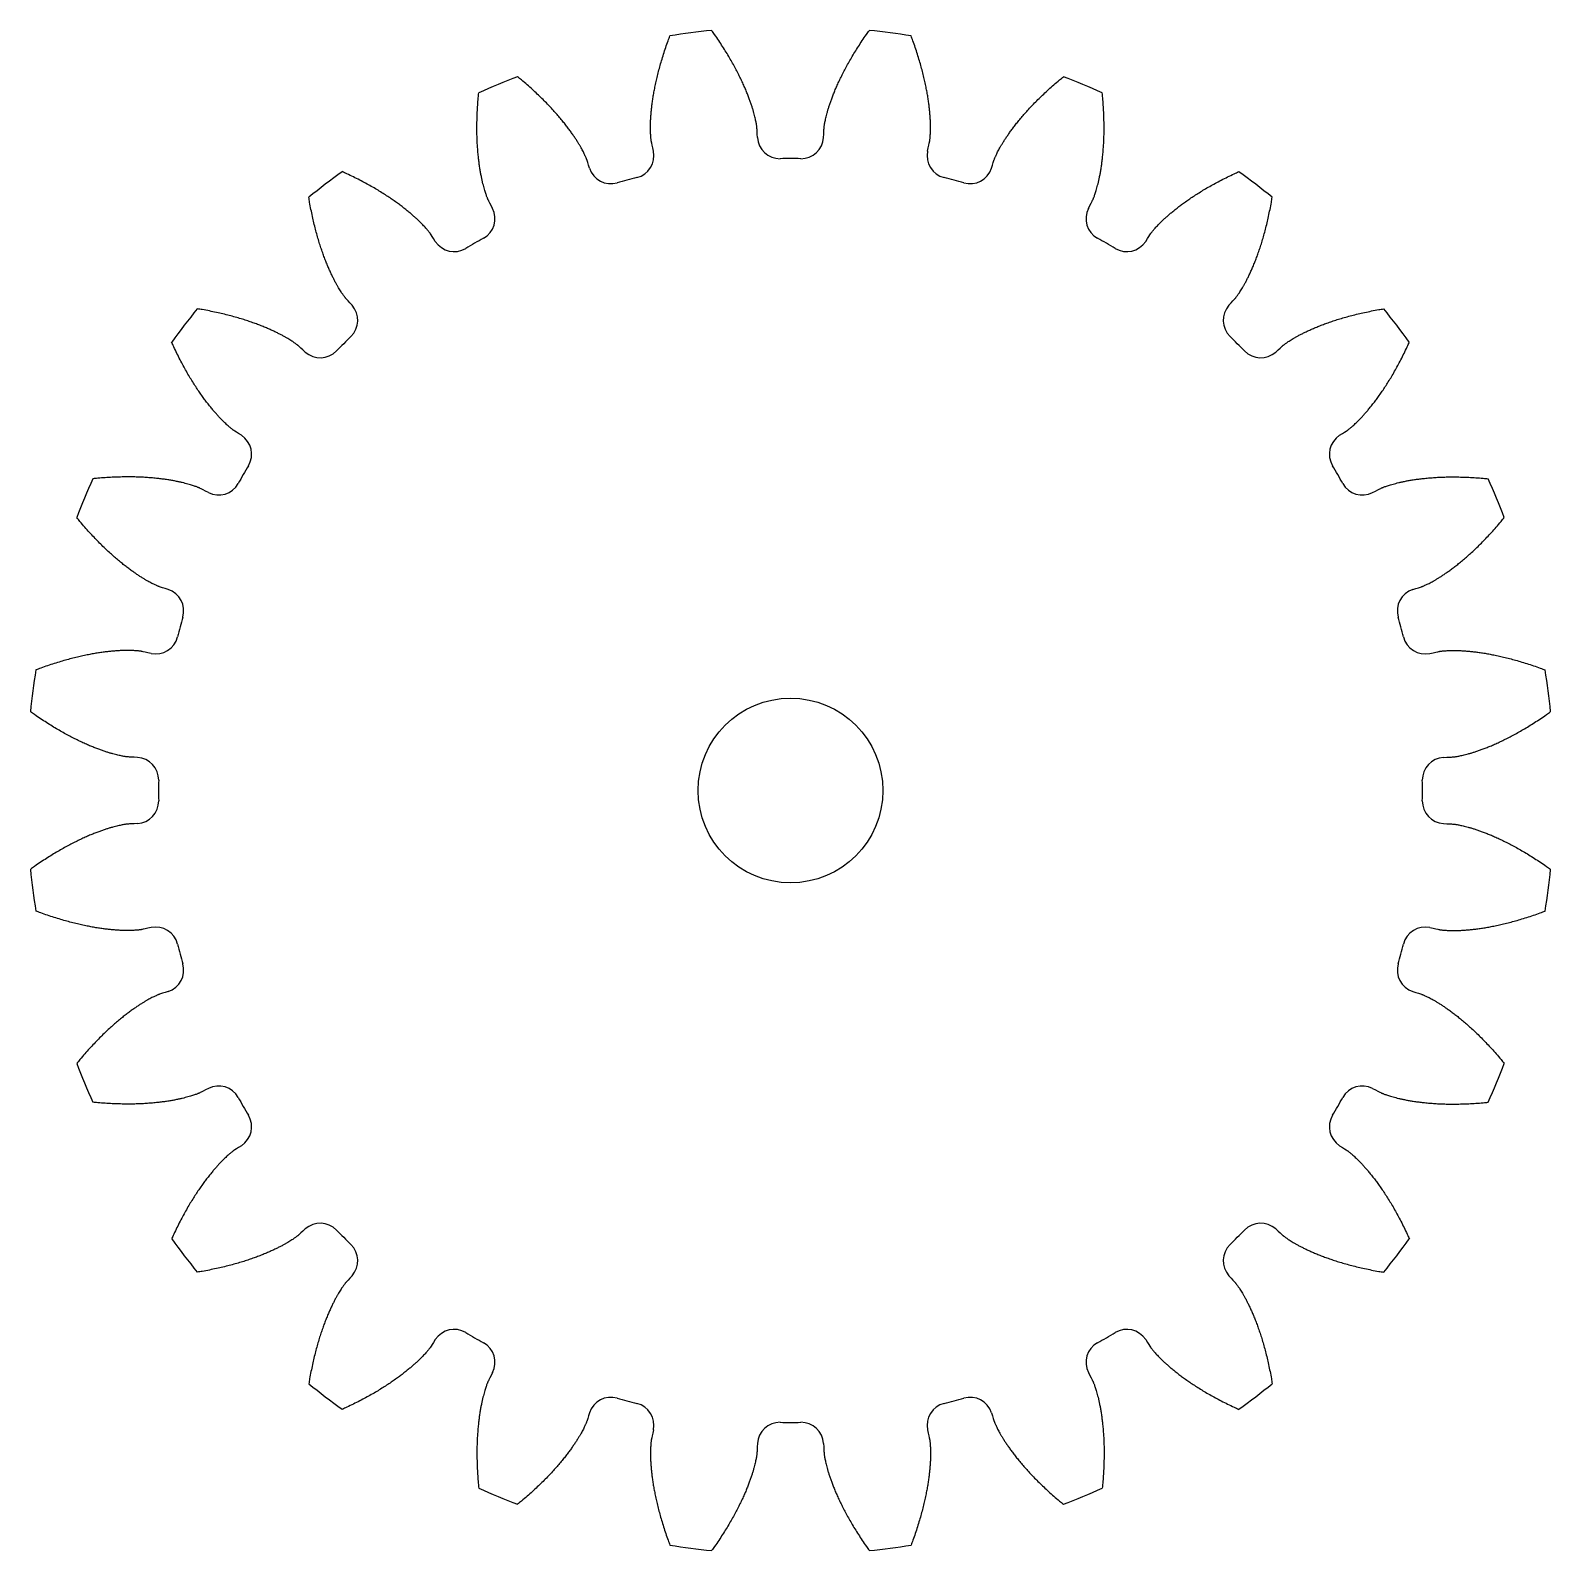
# Model space of a CAD drawing. Extents: x 37.7 to 62.3, y -12.3 to 12.3.
import ezdxf

# ---------------------------------------------------------------- set-up
doc = ezdxf.new("R2010")
doc.units = 0
doc.header["$MEASUREMENT"] = 0
doc.layers.add('VISIBLE', color=7, linetype='CONTINUOUS')

msp = doc.modelspace()

# ---------------------------------------------------------------- linework, layer by layer
at = {"layer": 'VISIBLE'}
msp.add_circle((50, 0), 1.5, dxfattribs=at)
for centre, radius, start, end in [((50, 0), 12.414, 95.9238, 99.0762), ((50, 0), 12.414, 80.9238, 84.0762), ((50, 0), 12.414, 110.9238, 114.0762), ((50, 0), 12.414, 65.9238, 69.0762), ((47.416, 10.311), 0.365, 284.0709, 12.1063), ((49.828, 10.629), 0.365, 182.8937, 270.9291), ((50.172, 10.629), 0.365, 269.0709, 357.1063), ((52.584, 10.311), 0.365, 167.8937, 255.9291), ((50, 0), 10.265, 89.0709, 90.9291), ((50, 0), 12.414, 125.9238, 129.0762), ((47.083, 10.222), 0.365, 197.8937, 285.9291), ((50, 0), 10.265, 104.0709, 105.9291), ((50, 0), 10.265, 74.0709, 75.9291), ((52.917, 10.222), 0.365, 254.0709, 342.1063), ((50, 0), 12.414, 50.9238, 54.0762), ((44.835, 9.291), 0.365, 299.0709, 27.1063), ((55.165, 9.291), 0.365, 152.8937, 240.9291), ((44.536, 9.119), 0.365, 212.8937, 300.9291), ((50, 0), 10.265, 119.0709, 120.9291), ((50, 0), 10.265, 59.0709, 60.9291), ((55.464, 9.119), 0.365, 239.0709, 327.1063), ((50, 0), 12.414, 140.9238, 144.0762), ((42.606, 7.638), 0.365, 314.0709, 42.1063), ((57.394, 7.638), 0.365, 137.8937, 225.9291), ((50, 0), 12.414, 35.9238, 39.0762), ((50, 0), 10.265, 134.0709, 135.9291), ((50, 0), 10.265, 44.0709, 45.9291), ((42.362, 7.394), 0.365, 227.8937, 315.9291), ((57.638, 7.394), 0.365, 224.0709, 312.1063), ((40.881, 5.464), 0.365, 329.0709, 57.1063), ((59.119, 5.464), 0.365, 122.8937, 210.9291), ((50, 0), 10.265, 149.0709, 150.9291), ((50, 0), 10.265, 29.0709, 30.9291), ((50, 0), 12.414, 155.9238, 159.0762), ((40.709, 5.165), 0.365, 242.8937, 330.9291), ((59.291, 5.165), 0.365, 209.0709, 297.1063), ((50, 0), 12.414, 20.9238, 24.0762), ((39.778, 2.917), 0.365, 344.0709, 72.1063), ((60.222, 2.917), 0.365, 107.8937, 195.9291), ((50, 0), 10.265, 164.0709, 165.9291), ((50, 0), 10.265, 14.0709, 15.9291), ((39.689, 2.584), 0.365, 257.8937, 345.9291), ((60.311, 2.584), 0.365, 194.0709, 282.1063), ((50, 0), 12.414, 170.9238, 174.0762), ((50, 0), 12.414, 5.9238, 9.0762), ((39.371, 0.172), 0.365, 359.0709, 87.1063), ((60.629, 0.172), 0.365, 92.8937, 180.9291), ((50, 0), 10.265, 179.0709, 180.9291), ((50, 0), 10.265, 359.0709, 0.9291), ((39.371, -0.172), 0.365, 272.8937, 0.9291), ((60.629, -0.172), 0.365, 179.0709, 267.1063), ((50, 0), 12.414, 185.9238, 189.0762), ((50, 0), 12.414, 350.9238, 354.0762), ((39.689, -2.584), 0.365, 14.0709, 102.1063), ((60.311, -2.584), 0.365, 77.8937, 165.9291), ((50, 0), 10.265, 194.0709, 195.9291), ((50, 0), 10.265, 344.0709, 345.9291), ((39.778, -2.917), 0.365, 287.8937, 15.9291), ((60.222, -2.917), 0.365, 164.0709, 252.1063), ((50, 0), 12.414, 200.9238, 204.0762), ((50, 0), 12.414, 335.9238, 339.0762), ((40.709, -5.165), 0.365, 29.0709, 117.1063), ((59.291, -5.165), 0.365, 62.8937, 150.9291), ((50, 0), 10.265, 209.0709, 210.9291), ((50, 0), 10.265, 329.0709, 330.9291), ((40.881, -5.464), 0.365, 302.8937, 30.9291), ((59.119, -5.464), 0.365, 149.0709, 237.1063), ((42.362, -7.394), 0.365, 44.0709, 132.1063), ((50, 0), 10.265, 224.0709, 225.9291), ((50, 0), 10.265, 314.0709, 315.9291), ((57.638, -7.394), 0.365, 47.8937, 135.9291), ((50, 0), 12.414, 215.9238, 219.0762), ((42.606, -7.638), 0.365, 317.8937, 45.9291), ((57.394, -7.638), 0.365, 134.0709, 222.1063), ((50, 0), 12.414, 320.9238, 324.0762), ((44.536, -9.119), 0.365, 59.0709, 147.1063), ((50, 0), 10.265, 239.0709, 240.9291), ((50, 0), 10.265, 299.0709, 300.9291), ((55.464, -9.119), 0.365, 32.8937, 120.9291), ((44.835, -9.291), 0.365, 332.8937, 60.9291), ((55.165, -9.291), 0.365, 119.0709, 207.1063), ((50, 0), 12.414, 230.9238, 234.0762), ((47.083, -10.222), 0.365, 74.0709, 162.1063), ((50, 0), 10.265, 254.0709, 255.9291), ((50, 0), 10.265, 284.0709, 285.9291), ((52.917, -10.222), 0.365, 17.8937, 105.9291), ((50, 0), 12.414, 305.9238, 309.0762), ((47.416, -10.311), 0.365, 347.8937, 75.9291), ((52.584, -10.311), 0.365, 104.0709, 192.1063), ((49.828, -10.629), 0.365, 89.0709, 177.1063), ((50, 0), 10.265, 269.0709, 270.9291), ((50.172, -10.629), 0.365, 2.8937, 90.9291), ((50, 0), 12.414, 245.9238, 249.0762), ((50, 0), 12.414, 290.9238, 294.0762), ((50, 0), 12.414, 260.9238, 264.0762), ((50, 0), 12.414, 275.9238, 279.0762)]:
    msp.add_arc(centre, radius, start, end, dxfattribs=at)
for points in [[(47.772, 10.388), (47.756, 10.463), (47.742, 10.531), (47.741, 10.536), (47.739, 10.549), (47.737, 10.563), (47.734, 10.582), (47.732, 10.606), (47.73, 10.634), (47.728, 10.666), (47.726, 10.703), (47.725, 10.744), (47.725, 10.789), (47.726, 10.838), (47.728, 10.892), (47.732, 10.95), (47.736, 11.012), (47.743, 11.079), (47.751, 11.149), (47.762, 11.224), (47.775, 11.303), (47.789, 11.385), (47.807, 11.472), (47.827, 11.562), (47.85, 11.657), (47.876, 11.754), (47.905, 11.856), (47.937, 11.961), (47.973, 12.069), (48.008, 12.169), (48.032, 12.233), (48.042, 12.259)], [(49.463, 10.61), (49.46, 10.688), (49.456, 10.756), (49.455, 10.762), (49.454, 10.774), (49.452, 10.789), (49.45, 10.808), (49.446, 10.832), (49.441, 10.859), (49.434, 10.891), (49.426, 10.926), (49.417, 10.966), (49.405, 11.01), (49.391, 11.058), (49.375, 11.109), (49.357, 11.164), (49.336, 11.223), (49.313, 11.285), (49.286, 11.351), (49.257, 11.421), (49.224, 11.494), (49.188, 11.57), (49.149, 11.649), (49.106, 11.731), (49.06, 11.816), (49.01, 11.904), (48.955, 11.994), (48.897, 12.087), (48.834, 12.183), (48.775, 12.27), (48.735, 12.325), (48.719, 12.348)], [(50.537, 10.61), (50.54, 10.688), (50.544, 10.756), (50.545, 10.762), (50.546, 10.774), (50.548, 10.789), (50.55, 10.808), (50.554, 10.832), (50.559, 10.859), (50.566, 10.891), (50.574, 10.926), (50.583, 10.966), (50.595, 11.01), (50.609, 11.058), (50.625, 11.109), (50.643, 11.164), (50.664, 11.223), (50.687, 11.285), (50.714, 11.351), (50.743, 11.421), (50.776, 11.494), (50.812, 11.57), (50.851, 11.649), (50.894, 11.731), (50.94, 11.816), (50.99, 11.904), (51.045, 11.994), (51.103, 12.087), (51.166, 12.183), (51.225, 12.27), (51.265, 12.325), (51.281, 12.348)], [(52.228, 10.388), (52.244, 10.463), (52.258, 10.531), (52.259, 10.536), (52.261, 10.549), (52.263, 10.563), (52.266, 10.582), (52.268, 10.606), (52.27, 10.634), (52.272, 10.666), (52.274, 10.703), (52.275, 10.744), (52.275, 10.789), (52.274, 10.838), (52.272, 10.892), (52.268, 10.95), (52.264, 11.012), (52.257, 11.079), (52.249, 11.149), (52.238, 11.224), (52.225, 11.303), (52.211, 11.385), (52.193, 11.472), (52.173, 11.562), (52.15, 11.657), (52.124, 11.754), (52.095, 11.856), (52.063, 11.961), (52.027, 12.069), (51.992, 12.169), (51.968, 12.233), (51.958, 12.259)], [(46.736, 10.11), (46.712, 10.184), (46.691, 10.249), (46.688, 10.255), (46.684, 10.266), (46.679, 10.279), (46.671, 10.297), (46.661, 10.319), (46.649, 10.344), (46.635, 10.373), (46.618, 10.406), (46.598, 10.442), (46.576, 10.481), (46.55, 10.523), (46.521, 10.569), (46.489, 10.617), (46.454, 10.669), (46.415, 10.723), (46.373, 10.78), (46.326, 10.839), (46.276, 10.901), (46.222, 10.965), (46.163, 11.032), (46.101, 11.1), (46.034, 11.17), (45.962, 11.242), (45.887, 11.315), (45.806, 11.39), (45.721, 11.466), (45.641, 11.535), (45.588, 11.578), (45.567, 11.595)], [(53.264, 10.11), (53.288, 10.184), (53.309, 10.249), (53.312, 10.255), (53.316, 10.266), (53.321, 10.279), (53.329, 10.297), (53.339, 10.319), (53.351, 10.344), (53.365, 10.373), (53.382, 10.406), (53.402, 10.442), (53.424, 10.481), (53.45, 10.523), (53.479, 10.569), (53.511, 10.617), (53.546, 10.669), (53.585, 10.723), (53.627, 10.78), (53.674, 10.839), (53.724, 10.901), (53.778, 10.965), (53.837, 11.032), (53.899, 11.1), (53.966, 11.17), (54.038, 11.242), (54.113, 11.315), (54.194, 11.39), (54.279, 11.466), (54.359, 11.535), (54.412, 11.578), (54.433, 11.595)], [(45.159, 9.457), (45.124, 9.526), (45.093, 9.587), (45.091, 9.593), (45.085, 9.604), (45.08, 9.617), (45.072, 9.635), (45.064, 9.657), (45.055, 9.684), (45.044, 9.714), (45.034, 9.749), (45.022, 9.789), (45.01, 9.832), (44.998, 9.88), (44.986, 9.933), (44.975, 9.99), (44.963, 10.051), (44.953, 10.117), (44.942, 10.188), (44.933, 10.262), (44.925, 10.342), (44.918, 10.425), (44.912, 10.513), (44.908, 10.606), (44.906, 10.703), (44.906, 10.804), (44.908, 10.91), (44.912, 11.019), (44.918, 11.133), (44.926, 11.239), (44.933, 11.306), (44.936, 11.334)], [(54.841, 9.457), (54.876, 9.526), (54.907, 9.587), (54.909, 9.593), (54.915, 9.604), (54.92, 9.617), (54.928, 9.635), (54.936, 9.657), (54.945, 9.684), (54.956, 9.714), (54.966, 9.749), (54.978, 9.789), (54.99, 9.832), (55.002, 9.88), (55.014, 9.933), (55.025, 9.99), (55.037, 10.051), (55.047, 10.117), (55.058, 10.188), (55.067, 10.262), (55.075, 10.342), (55.082, 10.425), (55.088, 10.513), (55.092, 10.606), (55.094, 10.703), (55.094, 10.804), (55.092, 10.91), (55.088, 11.019), (55.082, 11.133), (55.074, 11.239), (55.067, 11.306), (55.064, 11.334)], [(44.23, 8.921), (44.188, 8.986), (44.151, 9.043), (44.147, 9.048), (44.14, 9.058), (44.131, 9.07), (44.119, 9.085), (44.104, 9.103), (44.086, 9.125), (44.065, 9.149), (44.04, 9.176), (44.012, 9.205), (43.98, 9.237), (43.944, 9.272), (43.905, 9.308), (43.861, 9.347), (43.814, 9.387), (43.762, 9.43), (43.706, 9.474), (43.646, 9.519), (43.581, 9.566), (43.512, 9.614), (43.439, 9.663), (43.361, 9.712), (43.278, 9.763), (43.19, 9.814), (43.098, 9.865), (43.001, 9.916), (42.899, 9.968), (42.804, 10.013), (42.742, 10.041), (42.717, 10.053)], [(55.77, 8.921), (55.812, 8.986), (55.849, 9.043), (55.853, 9.048), (55.86, 9.058), (55.869, 9.07), (55.881, 9.085), (55.896, 9.103), (55.914, 9.125), (55.935, 9.149), (55.96, 9.176), (55.988, 9.205), (56.02, 9.237), (56.056, 9.272), (56.095, 9.308), (56.139, 9.347), (56.186, 9.387), (56.238, 9.43), (56.294, 9.474), (56.354, 9.519), (56.419, 9.566), (56.488, 9.614), (56.561, 9.663), (56.639, 9.712), (56.722, 9.763), (56.81, 9.814), (56.902, 9.865), (56.999, 9.916), (57.101, 9.968), (57.196, 10.013), (57.258, 10.041), (57.283, 10.053)], [(42.877, 7.882), (42.825, 7.939), (42.779, 7.991), (42.775, 7.995), (42.767, 8.005), (42.758, 8.016), (42.747, 8.032), (42.733, 8.051), (42.717, 8.074), (42.699, 8.101), (42.679, 8.132), (42.658, 8.167), (42.636, 8.206), (42.612, 8.249), (42.586, 8.297), (42.56, 8.349), (42.534, 8.405), (42.506, 8.466), (42.478, 8.531), (42.45, 8.601), (42.421, 8.676), (42.393, 8.755), (42.365, 8.838), (42.337, 8.927), (42.31, 9.02), (42.283, 9.118), (42.258, 9.22), (42.233, 9.327), (42.21, 9.439), (42.19, 9.542), (42.179, 9.61), (42.175, 9.637)], [(57.123, 7.882), (57.175, 7.939), (57.221, 7.991), (57.225, 7.995), (57.233, 8.005), (57.242, 8.016), (57.253, 8.032), (57.267, 8.051), (57.283, 8.074), (57.301, 8.101), (57.321, 8.132), (57.342, 8.167), (57.364, 8.206), (57.388, 8.249), (57.414, 8.297), (57.44, 8.349), (57.466, 8.405), (57.494, 8.466), (57.522, 8.531), (57.55, 8.601), (57.579, 8.676), (57.607, 8.755), (57.635, 8.838), (57.663, 8.927), (57.69, 9.02), (57.717, 9.118), (57.742, 9.22), (57.767, 9.327), (57.79, 9.439), (57.81, 9.542), (57.821, 9.61), (57.825, 9.637)], [(42.118, 7.123), (42.061, 7.175), (42.009, 7.221), (42.005, 7.225), (41.995, 7.233), (41.984, 7.242), (41.968, 7.253), (41.949, 7.267), (41.926, 7.283), (41.899, 7.301), (41.868, 7.321), (41.833, 7.342), (41.794, 7.364), (41.751, 7.388), (41.703, 7.414), (41.651, 7.44), (41.595, 7.466), (41.534, 7.494), (41.469, 7.522), (41.399, 7.55), (41.324, 7.579), (41.245, 7.607), (41.162, 7.635), (41.073, 7.663), (40.98, 7.69), (40.882, 7.717), (40.78, 7.742), (40.673, 7.767), (40.561, 7.79), (40.458, 7.81), (40.39, 7.821), (40.363, 7.825)], [(57.882, 7.123), (57.939, 7.175), (57.991, 7.221), (57.995, 7.225), (58.005, 7.233), (58.016, 7.242), (58.032, 7.253), (58.051, 7.267), (58.074, 7.283), (58.101, 7.301), (58.132, 7.321), (58.167, 7.342), (58.206, 7.364), (58.249, 7.388), (58.297, 7.414), (58.349, 7.44), (58.405, 7.466), (58.466, 7.494), (58.531, 7.522), (58.601, 7.55), (58.676, 7.579), (58.755, 7.607), (58.838, 7.635), (58.927, 7.663), (59.02, 7.69), (59.118, 7.717), (59.22, 7.742), (59.327, 7.767), (59.439, 7.79), (59.542, 7.81), (59.61, 7.821), (59.637, 7.825)], [(41.079, 5.77), (41.014, 5.812), (40.957, 5.849), (40.952, 5.853), (40.942, 5.86), (40.93, 5.869), (40.915, 5.881), (40.897, 5.896), (40.875, 5.914), (40.851, 5.935), (40.824, 5.96), (40.795, 5.988), (40.763, 6.02), (40.728, 6.056), (40.692, 6.095), (40.653, 6.139), (40.613, 6.186), (40.57, 6.238), (40.526, 6.294), (40.481, 6.354), (40.434, 6.419), (40.386, 6.488), (40.337, 6.561), (40.288, 6.639), (40.237, 6.722), (40.186, 6.81), (40.135, 6.902), (40.084, 6.999), (40.032, 7.101), (39.987, 7.196), (39.959, 7.258), (39.947, 7.283)], [(58.921, 5.77), (58.986, 5.812), (59.043, 5.849), (59.048, 5.853), (59.058, 5.86), (59.07, 5.869), (59.085, 5.881), (59.103, 5.896), (59.125, 5.914), (59.149, 5.935), (59.176, 5.96), (59.205, 5.988), (59.237, 6.02), (59.272, 6.056), (59.308, 6.095), (59.347, 6.139), (59.387, 6.186), (59.43, 6.238), (59.474, 6.294), (59.519, 6.354), (59.566, 6.419), (59.614, 6.488), (59.663, 6.561), (59.712, 6.639), (59.763, 6.722), (59.814, 6.81), (59.865, 6.902), (59.916, 6.999), (59.968, 7.101), (60.013, 7.196), (60.041, 7.258), (60.053, 7.283)], [(40.543, 4.841), (40.474, 4.876), (40.413, 4.907), (40.407, 4.909), (40.396, 4.915), (40.383, 4.92), (40.365, 4.928), (40.343, 4.936), (40.316, 4.945), (40.286, 4.956), (40.251, 4.966), (40.211, 4.978), (40.168, 4.99), (40.12, 5.002), (40.067, 5.014), (40.01, 5.025), (39.949, 5.037), (39.883, 5.047), (39.812, 5.058), (39.738, 5.067), (39.658, 5.075), (39.575, 5.082), (39.487, 5.088), (39.394, 5.092), (39.297, 5.094), (39.196, 5.094), (39.09, 5.092), (38.981, 5.088), (38.867, 5.082), (38.761, 5.074), (38.694, 5.067), (38.666, 5.064)], [(59.457, 4.841), (59.526, 4.876), (59.587, 4.907), (59.593, 4.909), (59.604, 4.915), (59.617, 4.92), (59.635, 4.928), (59.657, 4.936), (59.684, 4.945), (59.714, 4.956), (59.749, 4.966), (59.789, 4.978), (59.832, 4.99), (59.88, 5.002), (59.933, 5.014), (59.99, 5.025), (60.051, 5.037), (60.117, 5.047), (60.188, 5.058), (60.262, 5.067), (60.342, 5.075), (60.425, 5.082), (60.513, 5.088), (60.606, 5.092), (60.703, 5.094), (60.804, 5.094), (60.91, 5.092), (61.019, 5.088), (61.133, 5.082), (61.239, 5.074), (61.306, 5.067), (61.334, 5.064)], [(39.89, 3.264), (39.816, 3.288), (39.751, 3.309), (39.745, 3.312), (39.734, 3.316), (39.721, 3.321), (39.703, 3.329), (39.681, 3.339), (39.656, 3.351), (39.627, 3.365), (39.594, 3.382), (39.558, 3.402), (39.519, 3.424), (39.477, 3.45), (39.431, 3.479), (39.383, 3.511), (39.331, 3.546), (39.277, 3.585), (39.22, 3.627), (39.161, 3.674), (39.099, 3.724), (39.035, 3.778), (38.968, 3.837), (38.9, 3.899), (38.83, 3.966), (38.758, 4.038), (38.685, 4.113), (38.61, 4.194), (38.534, 4.279), (38.465, 4.359), (38.422, 4.412), (38.405, 4.433)], [(60.11, 3.264), (60.184, 3.288), (60.249, 3.309), (60.255, 3.312), (60.266, 3.316), (60.279, 3.321), (60.297, 3.329), (60.319, 3.339), (60.344, 3.351), (60.373, 3.365), (60.406, 3.382), (60.442, 3.402), (60.481, 3.424), (60.523, 3.45), (60.569, 3.479), (60.617, 3.511), (60.669, 3.546), (60.723, 3.585), (60.78, 3.627), (60.839, 3.674), (60.901, 3.724), (60.965, 3.778), (61.032, 3.837), (61.1, 3.899), (61.17, 3.966), (61.242, 4.038), (61.315, 4.113), (61.39, 4.194), (61.466, 4.279), (61.535, 4.359), (61.578, 4.412), (61.595, 4.433)], [(39.612, 2.228), (39.537, 2.244), (39.469, 2.258), (39.464, 2.259), (39.451, 2.261), (39.437, 2.263), (39.418, 2.266), (39.394, 2.268), (39.366, 2.27), (39.334, 2.272), (39.297, 2.274), (39.256, 2.275), (39.211, 2.275), (39.162, 2.274), (39.108, 2.272), (39.05, 2.268), (38.988, 2.264), (38.921, 2.257), (38.851, 2.249), (38.776, 2.238), (38.697, 2.225), (38.615, 2.211), (38.528, 2.193), (38.438, 2.173), (38.343, 2.15), (38.246, 2.124), (38.144, 2.095), (38.039, 2.063), (37.931, 2.027), (37.831, 1.992), (37.767, 1.968), (37.741, 1.958)], [(60.388, 2.228), (60.463, 2.244), (60.531, 2.258), (60.536, 2.259), (60.549, 2.261), (60.563, 2.263), (60.582, 2.266), (60.606, 2.268), (60.634, 2.27), (60.666, 2.272), (60.703, 2.274), (60.744, 2.275), (60.789, 2.275), (60.838, 2.274), (60.892, 2.272), (60.95, 2.268), (61.012, 2.264), (61.079, 2.257), (61.149, 2.249), (61.224, 2.238), (61.303, 2.225), (61.385, 2.211), (61.472, 2.193), (61.562, 2.173), (61.657, 2.15), (61.754, 2.124), (61.856, 2.095), (61.961, 2.063), (62.069, 2.027), (62.169, 1.992), (62.233, 1.968), (62.259, 1.958)], [(39.39, 0.537), (39.312, 0.54), (39.244, 0.544), (39.238, 0.545), (39.226, 0.546), (39.211, 0.548), (39.192, 0.55), (39.168, 0.554), (39.141, 0.559), (39.109, 0.566), (39.074, 0.574), (39.034, 0.583), (38.99, 0.595), (38.942, 0.609), (38.891, 0.625), (38.836, 0.643), (38.777, 0.664), (38.715, 0.687), (38.649, 0.714), (38.579, 0.743), (38.506, 0.776), (38.43, 0.812), (38.351, 0.851), (38.269, 0.894), (38.184, 0.94), (38.096, 0.99), (38.006, 1.045), (37.913, 1.103), (37.817, 1.166), (37.73, 1.225), (37.675, 1.265), (37.652, 1.281)], [(60.61, 0.537), (60.688, 0.54), (60.756, 0.544), (60.762, 0.545), (60.774, 0.546), (60.789, 0.548), (60.808, 0.55), (60.832, 0.554), (60.859, 0.559), (60.891, 0.566), (60.926, 0.574), (60.966, 0.583), (61.01, 0.595), (61.058, 0.609), (61.109, 0.625), (61.164, 0.643), (61.223, 0.664), (61.285, 0.687), (61.351, 0.714), (61.421, 0.743), (61.494, 0.776), (61.57, 0.812), (61.649, 0.851), (61.731, 0.894), (61.816, 0.94), (61.904, 0.99), (61.994, 1.045), (62.087, 1.103), (62.183, 1.166), (62.27, 1.225), (62.325, 1.265), (62.348, 1.281)], [(39.39, -0.537), (39.312, -0.54), (39.244, -0.544), (39.238, -0.545), (39.226, -0.546), (39.211, -0.548), (39.192, -0.55), (39.168, -0.554), (39.141, -0.559), (39.109, -0.566), (39.074, -0.574), (39.034, -0.583), (38.99, -0.595), (38.942, -0.609), (38.891, -0.625), (38.836, -0.643), (38.777, -0.664), (38.715, -0.687), (38.649, -0.714), (38.579, -0.743), (38.506, -0.776), (38.43, -0.812), (38.351, -0.851), (38.269, -0.894), (38.184, -0.94), (38.096, -0.99), (38.006, -1.045), (37.913, -1.103), (37.817, -1.166), (37.73, -1.225), (37.675, -1.265), (37.652, -1.281)], [(60.61, -0.537), (60.688, -0.54), (60.756, -0.544), (60.762, -0.545), (60.774, -0.546), (60.789, -0.548), (60.808, -0.55), (60.832, -0.554), (60.859, -0.559), (60.891, -0.566), (60.926, -0.574), (60.966, -0.583), (61.01, -0.595), (61.058, -0.609), (61.109, -0.625), (61.164, -0.643), (61.223, -0.664), (61.285, -0.687), (61.351, -0.714), (61.421, -0.743), (61.494, -0.776), (61.57, -0.812), (61.649, -0.851), (61.731, -0.894), (61.816, -0.94), (61.904, -0.99), (61.994, -1.045), (62.087, -1.103), (62.183, -1.166), (62.27, -1.225), (62.325, -1.265), (62.348, -1.281)], [(39.612, -2.228), (39.537, -2.244), (39.469, -2.258), (39.464, -2.259), (39.451, -2.261), (39.437, -2.263), (39.418, -2.266), (39.394, -2.268), (39.366, -2.27), (39.334, -2.272), (39.297, -2.274), (39.256, -2.275), (39.211, -2.275), (39.162, -2.274), (39.108, -2.272), (39.05, -2.268), (38.988, -2.264), (38.921, -2.257), (38.851, -2.249), (38.776, -2.238), (38.697, -2.225), (38.615, -2.211), (38.528, -2.193), (38.438, -2.173), (38.343, -2.15), (38.246, -2.124), (38.144, -2.095), (38.039, -2.063), (37.931, -2.027), (37.831, -1.992), (37.767, -1.968), (37.741, -1.958)], [(60.388, -2.228), (60.463, -2.244), (60.531, -2.258), (60.536, -2.259), (60.549, -2.261), (60.563, -2.263), (60.582, -2.266), (60.606, -2.268), (60.634, -2.27), (60.666, -2.272), (60.703, -2.274), (60.744, -2.275), (60.789, -2.275), (60.838, -2.274), (60.892, -2.272), (60.95, -2.268), (61.012, -2.264), (61.079, -2.257), (61.149, -2.249), (61.224, -2.238), (61.303, -2.225), (61.385, -2.211), (61.472, -2.193), (61.562, -2.173), (61.657, -2.15), (61.754, -2.124), (61.856, -2.095), (61.961, -2.063), (62.069, -2.027), (62.169, -1.992), (62.233, -1.968), (62.259, -1.958)], [(39.89, -3.264), (39.816, -3.288), (39.751, -3.309), (39.745, -3.312), (39.734, -3.316), (39.721, -3.321), (39.703, -3.329), (39.681, -3.339), (39.656, -3.351), (39.627, -3.365), (39.594, -3.382), (39.558, -3.402), (39.519, -3.424), (39.477, -3.45), (39.431, -3.479), (39.383, -3.511), (39.331, -3.546), (39.277, -3.585), (39.22, -3.627), (39.161, -3.674), (39.099, -3.724), (39.035, -3.778), (38.968, -3.837), (38.9, -3.899), (38.83, -3.966), (38.758, -4.038), (38.685, -4.113), (38.61, -4.194), (38.534, -4.279), (38.465, -4.359), (38.422, -4.412), (38.405, -4.433)], [(60.11, -3.264), (60.184, -3.288), (60.249, -3.309), (60.255, -3.312), (60.266, -3.316), (60.279, -3.321), (60.297, -3.329), (60.319, -3.339), (60.344, -3.351), (60.373, -3.365), (60.406, -3.382), (60.442, -3.402), (60.481, -3.424), (60.523, -3.45), (60.569, -3.479), (60.617, -3.511), (60.669, -3.546), (60.723, -3.585), (60.78, -3.627), (60.839, -3.674), (60.901, -3.724), (60.965, -3.778), (61.032, -3.837), (61.1, -3.899), (61.17, -3.966), (61.242, -4.038), (61.315, -4.113), (61.39, -4.194), (61.466, -4.279), (61.535, -4.359), (61.578, -4.412), (61.595, -4.433)], [(40.543, -4.841), (40.474, -4.876), (40.413, -4.907), (40.407, -4.909), (40.396, -4.915), (40.383, -4.92), (40.365, -4.928), (40.343, -4.936), (40.316, -4.945), (40.286, -4.956), (40.251, -4.966), (40.211, -4.978), (40.168, -4.99), (40.12, -5.002), (40.067, -5.014), (40.01, -5.025), (39.949, -5.037), (39.883, -5.047), (39.812, -5.058), (39.738, -5.067), (39.658, -5.075), (39.575, -5.082), (39.487, -5.088), (39.394, -5.092), (39.297, -5.094), (39.196, -5.094), (39.09, -5.092), (38.981, -5.088), (38.867, -5.082), (38.761, -5.074), (38.694, -5.067), (38.666, -5.064)], [(59.457, -4.841), (59.526, -4.876), (59.587, -4.907), (59.593, -4.909), (59.604, -4.915), (59.617, -4.92), (59.635, -4.928), (59.657, -4.936), (59.684, -4.945), (59.714, -4.956), (59.749, -4.966), (59.789, -4.978), (59.832, -4.99), (59.88, -5.002), (59.933, -5.014), (59.99, -5.025), (60.051, -5.037), (60.117, -5.047), (60.188, -5.058), (60.262, -5.067), (60.342, -5.075), (60.425, -5.082), (60.513, -5.088), (60.606, -5.092), (60.703, -5.094), (60.804, -5.094), (60.91, -5.092), (61.019, -5.088), (61.133, -5.082), (61.239, -5.074), (61.306, -5.067), (61.334, -5.064)], [(41.079, -5.77), (41.014, -5.812), (40.957, -5.849), (40.952, -5.853), (40.942, -5.86), (40.93, -5.869), (40.915, -5.881), (40.897, -5.896), (40.875, -5.914), (40.851, -5.935), (40.824, -5.96), (40.795, -5.988), (40.763, -6.02), (40.728, -6.056), (40.692, -6.095), (40.653, -6.139), (40.613, -6.186), (40.57, -6.238), (40.526, -6.294), (40.481, -6.354), (40.434, -6.419), (40.386, -6.488), (40.337, -6.561), (40.288, -6.639), (40.237, -6.722), (40.186, -6.81), (40.135, -6.902), (40.084, -6.999), (40.032, -7.101), (39.987, -7.196), (39.959, -7.258), (39.947, -7.283)], [(58.921, -5.77), (58.986, -5.812), (59.043, -5.849), (59.048, -5.853), (59.058, -5.86), (59.07, -5.869), (59.085, -5.881), (59.103, -5.896), (59.125, -5.914), (59.149, -5.935), (59.176, -5.96), (59.205, -5.988), (59.237, -6.02), (59.272, -6.056), (59.308, -6.095), (59.347, -6.139), (59.387, -6.186), (59.43, -6.238), (59.474, -6.294), (59.519, -6.354), (59.566, -6.419), (59.614, -6.488), (59.663, -6.561), (59.712, -6.639), (59.763, -6.722), (59.814, -6.81), (59.865, -6.902), (59.916, -6.999), (59.968, -7.101), (60.013, -7.196), (60.041, -7.258), (60.053, -7.283)], [(42.118, -7.123), (42.061, -7.175), (42.009, -7.221), (42.005, -7.225), (41.995, -7.233), (41.984, -7.242), (41.968, -7.253), (41.949, -7.267), (41.926, -7.283), (41.899, -7.301), (41.868, -7.321), (41.833, -7.342), (41.794, -7.364), (41.751, -7.388), (41.703, -7.414), (41.651, -7.44), (41.595, -7.466), (41.534, -7.494), (41.469, -7.522), (41.399, -7.55), (41.324, -7.579), (41.245, -7.607), (41.162, -7.635), (41.073, -7.663), (40.98, -7.69), (40.882, -7.717), (40.78, -7.742), (40.673, -7.767), (40.561, -7.79), (40.458, -7.81), (40.39, -7.821), (40.363, -7.825)], [(57.882, -7.123), (57.939, -7.175), (57.991, -7.221), (57.995, -7.225), (58.005, -7.233), (58.016, -7.242), (58.032, -7.253), (58.051, -7.267), (58.074, -7.283), (58.101, -7.301), (58.132, -7.321), (58.167, -7.342), (58.206, -7.364), (58.249, -7.388), (58.297, -7.414), (58.349, -7.44), (58.405, -7.466), (58.466, -7.494), (58.531, -7.522), (58.601, -7.55), (58.676, -7.579), (58.755, -7.607), (58.838, -7.635), (58.927, -7.663), (59.02, -7.69), (59.118, -7.717), (59.22, -7.742), (59.327, -7.767), (59.439, -7.79), (59.542, -7.81), (59.61, -7.821), (59.637, -7.825)], [(42.877, -7.882), (42.825, -7.939), (42.779, -7.991), (42.775, -7.995), (42.767, -8.005), (42.758, -8.016), (42.747, -8.032), (42.733, -8.051), (42.717, -8.074), (42.699, -8.101), (42.679, -8.132), (42.658, -8.167), (42.636, -8.206), (42.612, -8.249), (42.586, -8.297), (42.56, -8.349), (42.534, -8.405), (42.506, -8.466), (42.478, -8.531), (42.45, -8.601), (42.421, -8.676), (42.393, -8.755), (42.365, -8.838), (42.337, -8.927), (42.31, -9.02), (42.283, -9.118), (42.258, -9.22), (42.233, -9.327), (42.21, -9.439), (42.19, -9.542), (42.179, -9.61), (42.175, -9.637)], [(57.123, -7.882), (57.175, -7.939), (57.221, -7.991), (57.225, -7.995), (57.233, -8.005), (57.242, -8.016), (57.253, -8.032), (57.267, -8.051), (57.283, -8.074), (57.301, -8.101), (57.321, -8.132), (57.342, -8.167), (57.364, -8.206), (57.388, -8.249), (57.414, -8.297), (57.44, -8.349), (57.466, -8.405), (57.494, -8.466), (57.522, -8.531), (57.55, -8.601), (57.579, -8.676), (57.607, -8.755), (57.635, -8.838), (57.663, -8.927), (57.69, -9.02), (57.717, -9.118), (57.742, -9.22), (57.767, -9.327), (57.79, -9.439), (57.81, -9.542), (57.821, -9.61), (57.825, -9.637)], [(44.23, -8.921), (44.188, -8.986), (44.151, -9.043), (44.147, -9.048), (44.14, -9.058), (44.131, -9.07), (44.119, -9.085), (44.104, -9.103), (44.086, -9.125), (44.065, -9.149), (44.04, -9.176), (44.012, -9.205), (43.98, -9.237), (43.944, -9.272), (43.905, -9.308), (43.861, -9.347), (43.814, -9.387), (43.762, -9.43), (43.706, -9.474), (43.646, -9.519), (43.581, -9.566), (43.512, -9.614), (43.439, -9.663), (43.361, -9.712), (43.278, -9.763), (43.19, -9.814), (43.098, -9.865), (43.001, -9.916), (42.899, -9.968), (42.804, -10.013), (42.742, -10.041), (42.717, -10.053)], [(55.77, -8.921), (55.812, -8.986), (55.849, -9.043), (55.853, -9.048), (55.86, -9.058), (55.869, -9.07), (55.881, -9.085), (55.896, -9.103), (55.914, -9.125), (55.935, -9.149), (55.96, -9.176), (55.988, -9.205), (56.02, -9.237), (56.056, -9.272), (56.095, -9.308), (56.139, -9.347), (56.186, -9.387), (56.238, -9.43), (56.294, -9.474), (56.354, -9.519), (56.419, -9.566), (56.488, -9.614), (56.561, -9.663), (56.639, -9.712), (56.722, -9.763), (56.81, -9.814), (56.902, -9.865), (56.999, -9.916), (57.101, -9.968), (57.196, -10.013), (57.258, -10.041), (57.283, -10.053)], [(45.159, -9.457), (45.124, -9.526), (45.093, -9.587), (45.091, -9.593), (45.085, -9.604), (45.08, -9.617), (45.072, -9.635), (45.064, -9.657), (45.055, -9.684), (45.044, -9.714), (45.034, -9.749), (45.022, -9.789), (45.01, -9.832), (44.998, -9.88), (44.986, -9.933), (44.975, -9.99), (44.963, -10.051), (44.953, -10.117), (44.942, -10.188), (44.933, -10.262), (44.925, -10.342), (44.918, -10.425), (44.912, -10.513), (44.908, -10.606), (44.906, -10.703), (44.906, -10.804), (44.908, -10.91), (44.912, -11.019), (44.918, -11.133), (44.926, -11.239), (44.933, -11.306), (44.936, -11.334)], [(54.841, -9.457), (54.876, -9.526), (54.907, -9.587), (54.909, -9.593), (54.915, -9.604), (54.92, -9.617), (54.928, -9.635), (54.936, -9.657), (54.945, -9.684), (54.956, -9.714), (54.966, -9.749), (54.978, -9.789), (54.99, -9.832), (55.002, -9.88), (55.014, -9.933), (55.025, -9.99), (55.037, -10.051), (55.047, -10.117), (55.058, -10.188), (55.067, -10.262), (55.075, -10.342), (55.082, -10.425), (55.088, -10.513), (55.092, -10.606), (55.094, -10.703), (55.094, -10.804), (55.092, -10.91), (55.088, -11.019), (55.082, -11.133), (55.074, -11.239), (55.067, -11.306), (55.064, -11.334)], [(46.736, -10.11), (46.712, -10.184), (46.691, -10.249), (46.688, -10.255), (46.684, -10.266), (46.679, -10.279), (46.671, -10.297), (46.661, -10.319), (46.649, -10.344), (46.635, -10.373), (46.618, -10.406), (46.598, -10.442), (46.576, -10.481), (46.55, -10.523), (46.521, -10.569), (46.489, -10.617), (46.454, -10.669), (46.415, -10.723), (46.373, -10.78), (46.326, -10.839), (46.276, -10.901), (46.222, -10.965), (46.163, -11.032), (46.101, -11.1), (46.034, -11.17), (45.962, -11.242), (45.887, -11.315), (45.806, -11.39), (45.721, -11.466), (45.641, -11.535), (45.588, -11.578), (45.567, -11.595)], [(53.264, -10.11), (53.288, -10.184), (53.309, -10.249), (53.312, -10.255), (53.316, -10.266), (53.321, -10.279), (53.329, -10.297), (53.339, -10.319), (53.351, -10.344), (53.365, -10.373), (53.382, -10.406), (53.402, -10.442), (53.424, -10.481), (53.45, -10.523), (53.479, -10.569), (53.511, -10.617), (53.546, -10.669), (53.585, -10.723), (53.627, -10.78), (53.674, -10.839), (53.724, -10.901), (53.778, -10.965), (53.837, -11.032), (53.899, -11.1), (53.966, -11.17), (54.038, -11.242), (54.113, -11.315), (54.194, -11.39), (54.279, -11.466), (54.359, -11.535), (54.412, -11.578), (54.433, -11.595)], [(47.772, -10.388), (47.756, -10.463), (47.742, -10.531), (47.741, -10.536), (47.739, -10.549), (47.737, -10.563), (47.734, -10.582), (47.732, -10.606), (47.73, -10.634), (47.728, -10.666), (47.726, -10.703), (47.725, -10.744), (47.725, -10.789), (47.726, -10.838), (47.728, -10.892), (47.732, -10.95), (47.736, -11.012), (47.743, -11.079), (47.751, -11.149), (47.762, -11.224), (47.775, -11.303), (47.789, -11.385), (47.807, -11.472), (47.827, -11.562), (47.85, -11.657), (47.876, -11.754), (47.905, -11.856), (47.937, -11.961), (47.973, -12.069), (48.008, -12.169), (48.032, -12.233), (48.042, -12.259)], [(49.463, -10.61), (49.46, -10.688), (49.456, -10.756), (49.455, -10.762), (49.454, -10.774), (49.452, -10.789), (49.45, -10.808), (49.446, -10.832), (49.441, -10.859), (49.434, -10.891), (49.426, -10.926), (49.417, -10.966), (49.405, -11.01), (49.391, -11.058), (49.375, -11.109), (49.357, -11.164), (49.336, -11.223), (49.313, -11.285), (49.286, -11.351), (49.257, -11.421), (49.224, -11.494), (49.188, -11.57), (49.149, -11.649), (49.106, -11.731), (49.06, -11.816), (49.01, -11.904), (48.955, -11.994), (48.897, -12.087), (48.834, -12.183), (48.775, -12.27), (48.735, -12.325), (48.719, -12.348)], [(50.537, -10.61), (50.54, -10.688), (50.544, -10.756), (50.545, -10.762), (50.546, -10.774), (50.548, -10.789), (50.55, -10.808), (50.554, -10.832), (50.559, -10.859), (50.566, -10.891), (50.574, -10.926), (50.583, -10.966), (50.595, -11.01), (50.609, -11.058), (50.625, -11.109), (50.643, -11.164), (50.664, -11.223), (50.687, -11.285), (50.714, -11.351), (50.743, -11.421), (50.776, -11.494), (50.812, -11.57), (50.851, -11.649), (50.894, -11.731), (50.94, -11.816), (50.99, -11.904), (51.045, -11.994), (51.103, -12.087), (51.166, -12.183), (51.225, -12.27), (51.265, -12.325), (51.281, -12.348)], [(52.228, -10.388), (52.244, -10.463), (52.258, -10.531), (52.259, -10.536), (52.261, -10.549), (52.263, -10.563), (52.266, -10.582), (52.268, -10.606), (52.27, -10.634), (52.272, -10.666), (52.274, -10.703), (52.275, -10.744), (52.275, -10.789), (52.274, -10.838), (52.272, -10.892), (52.268, -10.95), (52.264, -11.012), (52.257, -11.079), (52.249, -11.149), (52.238, -11.224), (52.225, -11.303), (52.211, -11.385), (52.193, -11.472), (52.173, -11.562), (52.15, -11.657), (52.124, -11.754), (52.095, -11.856), (52.063, -11.961), (52.027, -12.069), (51.992, -12.169), (51.968, -12.233), (51.958, -12.259)]]:
    msp.add_open_spline(points, degree=3, knots=[0.0524829, 0.0524829, 0.0524829, 0.0524829, 0.0947191, 0.1054354, 0.1192701, 0.1356394, 0.1542005, 0.1747206, 0.1970283, 0.2209906, 0.2465004, 0.2734691, 0.3018217, 0.3314937, 0.3624289, 0.3945777, 0.4278959, 0.4623439, 0.4978857, 0.5344887, 0.572123, 0.6107611, 0.6503774, 0.6909486, 0.7324525, 0.7748687, 0.818178, 0.8623622, 0.9074046, 0.9532889, 0.9850888, 0.9850888, 0.9850888, 0.9850888], dxfattribs=at)

doc.saveas('drawing.dxf')
